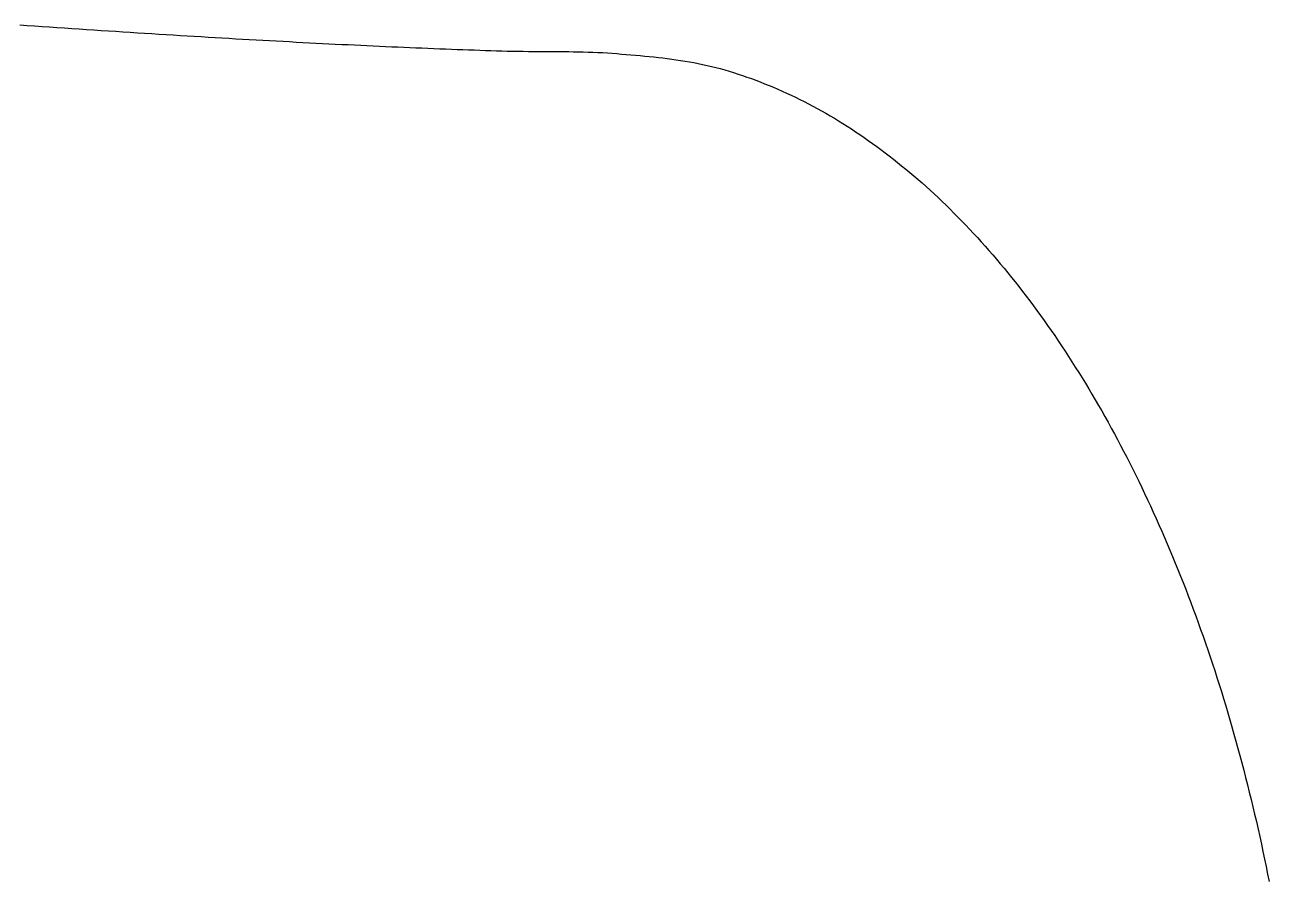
# Model space of a CAD drawing. Header units: millimetres. Extents: x -253 to 256, y -315 to 312.
# Drawn here: x 110.52 to 138.22, y -181.64 to -162.67 of the extents above; entities that cross this region are included whole.
import ezdxf

# ---------------------------------------------------------------- set-up
doc = ezdxf.new("R2010")
doc.units = ezdxf.units.MM
doc.layers.add('SKETCH', color=5, linetype='Continuous')

msp = doc.modelspace()

# ---------------------------------------------------------------- linework, layer by layer
at = {"layer": 'SKETCH', "flags": 128}
msp.add_lwpolyline([(110.4, -162.669), (110.566, -162.681), (110.732, -162.692), (110.898, -162.704), (111.064, -162.715), (111.229, -162.726), (111.394, -162.737), (111.559, -162.749), (111.723, -162.76), (111.887, -162.77), (112.05, -162.781), (112.213, -162.792), (112.376, -162.803), (112.538, -162.813), (112.7, -162.824), (112.861, -162.834), (113.022, -162.844), (113.182, -162.854), (113.341, -162.864), (113.5, -162.874), (113.658, -162.884), (113.816, -162.894), (113.973, -162.903), (114.129, -162.913), (114.285, -162.922), (114.44, -162.932), (114.595, -162.941), (114.749, -162.95), (114.903, -162.959), (115.056, -162.968), (115.209, -162.977), (115.361, -162.985), (115.513, -162.994), (115.664, -163.002), (115.814, -163.011), (115.964, -163.019), (116.114, -163.027), (116.263, -163.035), (116.411, -163.043), (116.558, -163.051), (116.705, -163.059), (116.851, -163.067), (116.997, -163.074), (117.141, -163.082), (117.285, -163.089), (117.428, -163.096), (117.571, -163.103), (117.712, -163.11), (117.853, -163.117), (117.993, -163.123), (118.132, -163.13), (118.271, -163.137), (118.409, -163.143), (118.547, -163.149), (118.683, -163.155), (118.82, -163.161), (118.955, -163.167), (119.09, -163.173), (119.224, -163.179), (119.357, -163.184), (119.49, -163.19), (119.622, -163.195), (119.753, -163.2), (119.883, -163.205), (120.013, -163.21), (120.141, -163.215), (120.269, -163.22), (120.396, -163.225), (120.522, -163.229), (120.647, -163.234), (120.771, -163.238), (120.894, -163.242), (121.016, -163.246), (121.138, -163.25), (121.258, -163.253), (121.377, -163.255), (121.494, -163.257), (121.611, -163.258), (121.727, -163.26), (121.842, -163.26), (121.956, -163.261), (122.069, -163.262), (122.182, -163.262), (122.293, -163.263), (122.404, -163.263), (122.514, -163.264), (122.624, -163.265), (122.733, -163.267), (122.842, -163.269), (122.95, -163.271), (123.058, -163.274), (123.165, -163.278), (123.272, -163.282), (123.378, -163.288), (123.485, -163.294), (123.591, -163.301), (123.697, -163.31), (123.802, -163.319), (123.907, -163.327), (124.011, -163.336), (124.114, -163.345), (124.216, -163.354), (124.318, -163.364), (124.42, -163.374), (124.52, -163.384), (124.621, -163.395), (124.72, -163.406), (124.82, -163.419), (124.919, -163.431), (125.018, -163.445), (125.116, -163.46), (125.215, -163.475), (125.313, -163.492), (125.411, -163.51), (125.509, -163.529), (125.607, -163.549), (125.705, -163.571), (125.804, -163.594), (125.902, -163.619), (126, -163.645), (126.099, -163.673), (126.198, -163.703), (126.297, -163.733), (126.396, -163.765), (126.495, -163.798), (126.594, -163.832), (126.692, -163.867), (126.791, -163.904), (126.89, -163.942), (126.988, -163.98), (127.086, -164.02), (127.185, -164.061), (127.283, -164.103), (127.381, -164.147), (127.478, -164.191), (127.576, -164.237), (127.673, -164.283), (127.771, -164.331), (127.868, -164.38), (127.964, -164.43), (128.061, -164.481), (128.157, -164.533), (128.253, -164.586), (128.349, -164.64), (128.444, -164.696), (128.54, -164.752), (128.635, -164.81), (128.73, -164.868), (128.824, -164.928), (128.919, -164.989), (129.014, -165.052), (129.108, -165.115), (129.202, -165.179), (129.296, -165.245), (129.39, -165.311), (129.483, -165.379), (129.576, -165.448), (129.669, -165.518), (129.762, -165.589), (129.854, -165.661), (129.946, -165.734), (130.038, -165.808), (130.13, -165.883), (130.221, -165.959), (130.312, -166.036), (130.403, -166.114), (130.493, -166.193), (130.583, -166.273), (130.672, -166.354), (130.761, -166.436), (130.85, -166.52), (130.939, -166.604), (131.027, -166.689), (131.116, -166.776), (131.204, -166.863), (131.291, -166.952), (131.379, -167.041), (131.466, -167.132), (131.553, -167.224), (131.639, -167.316), (131.725, -167.41), (131.811, -167.505), (131.897, -167.6), (131.982, -167.697), (132.066, -167.795), (132.151, -167.893), (132.235, -167.993), (132.318, -168.093), (132.401, -168.194), (132.484, -168.296), (132.566, -168.399), (132.648, -168.503), (132.729, -168.608), (132.81, -168.713), (132.891, -168.82), (132.971, -168.928), (133.051, -169.036), (133.131, -169.146), (133.21, -169.257), (133.289, -169.368), (133.367, -169.481), (133.446, -169.595), (133.523, -169.709), (133.601, -169.824), (133.677, -169.941), (133.754, -170.058), (133.83, -170.176), (133.906, -170.295), (133.981, -170.414), (134.055, -170.535), (134.13, -170.656), (134.203, -170.778), (134.277, -170.901), (134.349, -171.025), (134.421, -171.149), (134.493, -171.274), (134.564, -171.4), (134.635, -171.526), (134.705, -171.654), (134.775, -171.782), (134.845, -171.912), (134.914, -172.042), (134.982, -172.173), (135.05, -172.305), (135.118, -172.438), (135.185, -172.572), (135.252, -172.706), (135.318, -172.841), (135.384, -172.977), (135.449, -173.114), (135.514, -173.251), (135.578, -173.39), (135.642, -173.528), (135.705, -173.668), (135.767, -173.808), (135.83, -173.949), (135.891, -174.091), (135.952, -174.233), (136.012, -174.375), (136.072, -174.519), (136.132, -174.662), (136.19, -174.807), (136.248, -174.952), (136.306, -175.098), (136.363, -175.245), (136.42, -175.393), (136.476, -175.541), (136.532, -175.69), (136.587, -175.84), (136.642, -175.99), (136.696, -176.141), (136.75, -176.293), (136.803, -176.446), (136.855, -176.599), (136.907, -176.752), (136.958, -176.906), (137.009, -177.061), (137.059, -177.216), (137.109, -177.372), (137.158, -177.528), (137.206, -177.684), (137.254, -177.842), (137.301, -177.999), (137.348, -178.157), (137.393, -178.315), (137.439, -178.474), (137.483, -178.634), (137.527, -178.794), (137.571, -178.954), (137.614, -179.116), (137.657, -179.278), (137.698, -179.44), (137.74, -179.603), (137.78, -179.767), (137.82, -179.931), (137.86, -180.096), (137.899, -180.261), (137.937, -180.426), (137.975, -180.592), (138.012, -180.758), (138.048, -180.925), (138.084, -181.092), (138.119, -181.259), (138.154, -181.427), (138.188, -181.595), (138.221, -181.763)], dxfattribs=at)

doc.saveas('drawing.dxf')
